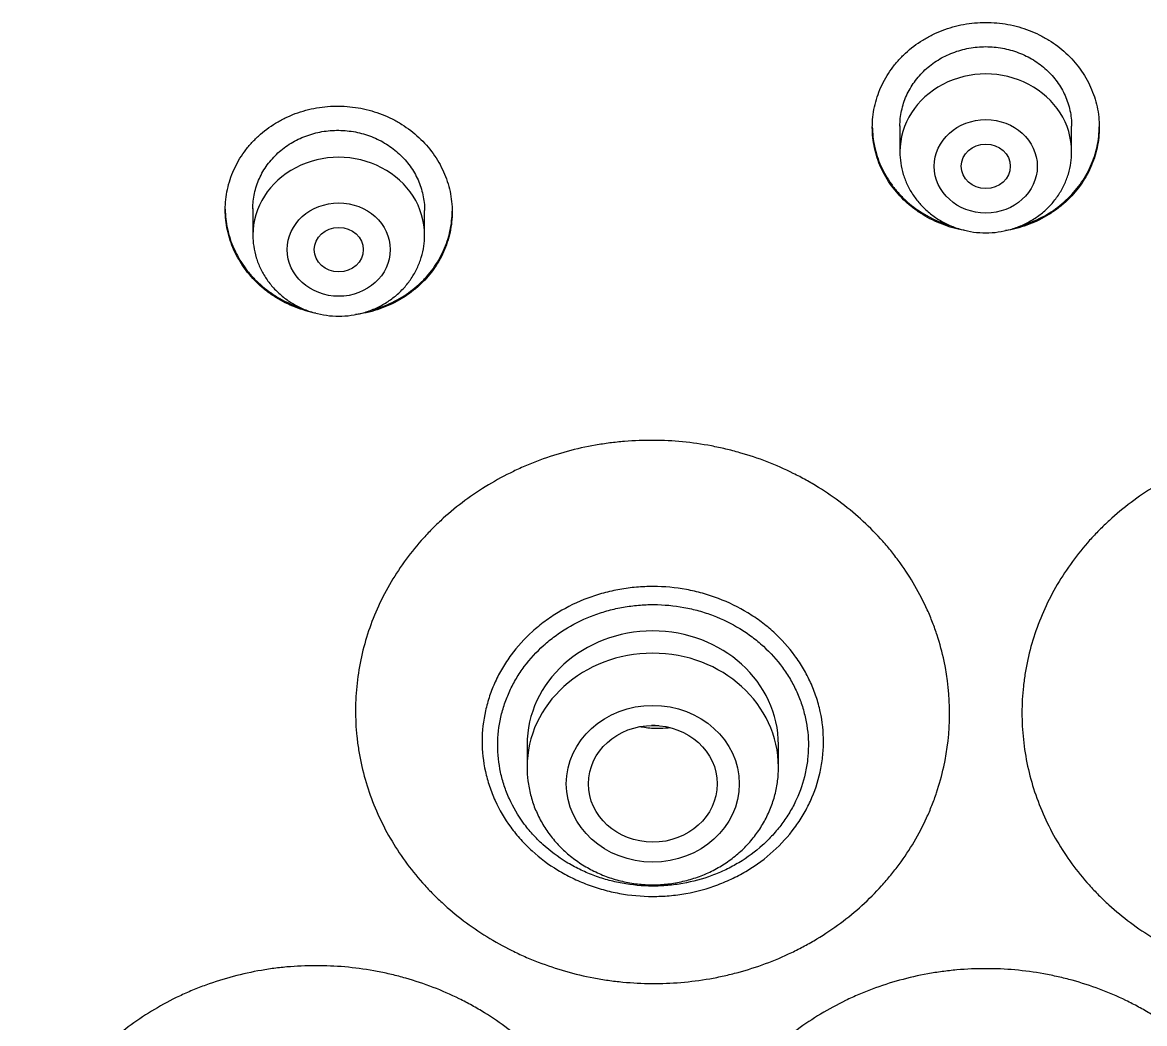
# Model space of a CAD drawing. Header units: millimetres. Extents: x 863 to 5283, y 810 to 2397.
# Drawn here: x 1634.474 to 1636.304, y 1444.011 to 1445.644 of the extents above; entities that cross this region are included whole.
import ezdxf

# ---------------------------------------------------------------- set-up
doc = ezdxf.new("R2010")
doc.units = ezdxf.units.MM
doc.layers.add('Wbudowane', color=175, linetype='Continuous')

# ---------------------------------------------------------------- blocks, each defined once
blk = doc.blocks.new('Z$W@#21058')
for p, q in [((19.72, 139.6114), (19.72, 139.5691)), ((20, 139.5691), (20, 139.611)), ((18.665, 139.4765), (18.665, 139.4332)), ((18.945, 139.4332), (18.945, 139.4735)), ((19.112, 138.602), (19.112, 138.5657)), ((19.522, 138.5657), (19.522, 138.602))]:
    blk.add_line(p, q)
for centre, major_axis, start_param, end_param in [((19.86, 139.5691), (0.14, 0), 0, 3.141593), ((18.805, 139.4332), (0.14, 0), 0, 3.141593), ((19.317, 138.602), (-0.205, 0), 3.141593, 6.283185), ((19.317, 138.5657), (-0.205, 0), 3.141593, 6.283185)]:
    blk.add_ellipse(centre, major_axis=major_axis, ratio=0.906308, start_param=start_param, end_param=end_param)
for centre, major_axis, ratio in [((19.86, 139.5454), (0.084, 0), 0.906308), ((19.86, 139.5454), (-0.04, 0), 0.906417), ((18.805, 139.4096), (0.084, 0), 0.906308), ((18.805, 139.4095), (0.04, 0), 0.90637), ((19.317, 138.5386), (-0.141, 0), 0.906308), ((19.3171, 138.5385), (0.105, -0.0002), 0.90652)]:
    blk.add_ellipse(centre, major_axis=major_axis, ratio=ratio)
for points, knots in [([(19.675, 139.6089), (19.675, 139.6202), (19.6762, 139.6313), (19.6797, 139.6477), (19.6812, 139.6531), (19.6847, 139.6639), (19.6868, 139.6692), (19.6937, 139.6848), (19.6994, 139.6946), (19.7095, 139.7085), (19.7131, 139.7131), (19.7208, 139.7218), (19.7249, 139.7259), (19.7377, 139.7378), (19.747, 139.7449), (19.7622, 139.7543), (19.7674, 139.7572), (19.7781, 139.7625), (19.789, 139.7672), (19.8004, 139.771), (19.812, 139.7743), (19.8179, 139.7756), (19.8358, 139.7789), (19.8478, 139.78), (19.8659, 139.78), (19.872, 139.7798), (19.8841, 139.7787), (19.8902, 139.7778), (19.908, 139.7746), (19.9195, 139.7713), (19.9363, 139.7649), (19.9419, 139.7625), (19.9526, 139.7572), (19.9578, 139.7543), (19.9728, 139.745), (19.9821, 139.7379), (19.9994, 139.722), (20.0071, 139.7133), (20.0171, 139.6994), (20.0202, 139.6946), (20.026, 139.6847), (20.0286, 139.6796), (20.0356, 139.664), (20.0391, 139.6534), (20.0426, 139.637), (20.0435, 139.6314), (20.0447, 139.6202), (20.045, 139.6146), (20.045, 139.5978), (20.0438, 139.5867), (20.0403, 139.5702), (20.0388, 139.5647), (20.0353, 139.554), (20.0312, 139.5435), (20.0261, 139.5334), (20.0204, 139.5235), (20.0173, 139.5187), (20.0071, 139.5046), (19.9995, 139.496), (19.9867, 139.4842), (19.9822, 139.4804), (19.9728, 139.4732), (19.9679, 139.4699), (19.9528, 139.4605), (19.9422, 139.4553), (19.9254, 139.4488), (19.9197, 139.4469), (19.908, 139.4436), (19.9022, 139.4423), (19.8949, 139.4409), (19.8935, 139.4407), (19.8922, 139.4405)], [0, 0, 0, 0, 0.043262, 0.043262, 0.064893, 0.064893, 0.086524, 0.086524, 0.129787, 0.129787, 0.151418, 0.151418, 0.173049, 0.173049, 0.216311, 0.216311, 0.237942, 0.237942, 0.259573, 0.281205, 0.281205, 0.302836, 0.302836, 0.346098, 0.346098, 0.367729, 0.367729, 0.38936, 0.38936, 0.432622, 0.432622, 0.454253, 0.454253, 0.475885, 0.475885, 0.519147, 0.519147, 0.562409, 0.562409, 0.58404, 0.58404, 0.605671, 0.605671, 0.648933, 0.648933, 0.670565, 0.670565, 0.692196, 0.692196, 0.735458, 0.735458, 0.757089, 0.757089, 0.77872, 0.800351, 0.800351, 0.821982, 0.821982, 0.865245, 0.865245, 0.886876, 0.886876, 0.908507, 0.908507, 0.951769, 0.951769, 0.9734, 0.9734, 0.995031, 0.995031, 1, 1, 1, 1]), ([(19.72, 139.611), (19.72, 139.6195), (19.7209, 139.6278), (19.7236, 139.6403), (19.7247, 139.6445), (19.7273, 139.6526), (19.7304, 139.6606), (19.7343, 139.6682), (19.7386, 139.6757), (19.741, 139.6793), (19.7486, 139.69), (19.7544, 139.6965), (19.7641, 139.7055), (19.7675, 139.7083), (19.7746, 139.7137), (19.7783, 139.7163), (19.7897, 139.7234), (19.7978, 139.7273), (19.8105, 139.7322), (19.8148, 139.7337), (19.8237, 139.7362), (19.8281, 139.7372), (19.8415, 139.7397), (19.8506, 139.7405), (19.8645, 139.7405), (19.8691, 139.7403), (19.8782, 139.7395), (19.8872, 139.7383), (19.8961, 139.7362), (19.9049, 139.7338), (19.9093, 139.7323), (19.922, 139.7274), (19.93, 139.7235), (19.9453, 139.7141), (19.9525, 139.7086), (19.9654, 139.6967), (19.9712, 139.6901), (19.9789, 139.6796), (19.9813, 139.6759), (19.9856, 139.6684), (19.9895, 139.6608), (19.9926, 139.6528), (19.9953, 139.6447), (19.9964, 139.6406), (19.9991, 139.628), (20, 139.6196), (20, 139.611)], [0, 0, 0, 0, 0.0624, 0.0624, 0.093653, 0.093653, 0.124907, 0.15616, 0.15616, 0.187413, 0.187413, 0.24992, 0.24992, 0.281173, 0.281173, 0.312427, 0.312427, 0.374933, 0.374933, 0.406187, 0.406187, 0.43744, 0.43744, 0.499947, 0.499947, 0.5312, 0.5312, 0.562453, 0.593707, 0.593707, 0.62496, 0.62496, 0.687467, 0.687467, 0.749973, 0.749973, 0.81248, 0.81248, 0.843733, 0.843733, 0.874987, 0.90624, 0.90624, 0.937493, 0.937493, 1, 1, 1, 1]), ([(18.62, 139.4745), (18.62, 139.4858), (18.6212, 139.4969), (18.6247, 139.5132), (18.6262, 139.5186), (18.6297, 139.5293), (18.6318, 139.5347), (18.6387, 139.5501), (18.6444, 139.5599), (18.6545, 139.5737), (18.6581, 139.5782), (18.6659, 139.5868), (18.6699, 139.5909), (18.6827, 139.6026), (18.6921, 139.6096), (18.7072, 139.6188), (18.7125, 139.6217), (18.7232, 139.6269), (18.7341, 139.6315), (18.7455, 139.6352), (18.7571, 139.6383), (18.763, 139.6396), (18.7809, 139.6428), (18.7929, 139.6437), (18.811, 139.6436), (18.8171, 139.6432), (18.8292, 139.642), (18.8352, 139.6411), (18.853, 139.6377), (18.8646, 139.6343), (18.8814, 139.6278), (18.8869, 139.6253), (18.8976, 139.6199), (18.9028, 139.617), (18.9178, 139.6075), (18.9272, 139.6004), (18.9444, 139.5843), (18.9521, 139.5756), (18.9621, 139.5616), (18.9652, 139.5568), (18.971, 139.5469), (18.9736, 139.5417), (18.9806, 139.5262), (18.9841, 139.5155), (18.9876, 139.499), (18.9885, 139.4935), (18.9897, 139.4823), (18.99, 139.4767), (18.99, 139.46), (18.9888, 139.4489), (18.9853, 139.4324), (18.9838, 139.4269), (18.9803, 139.4163), (18.9762, 139.4058), (18.9711, 139.3958), (18.9654, 139.386), (18.9623, 139.3812), (18.9521, 139.3672), (18.9445, 139.3587), (18.9317, 139.347), (18.9272, 139.3433), (18.9178, 139.3362), (18.9129, 139.3329), (18.8978, 139.3237), (18.8871, 139.3186), (18.8704, 139.3123), (18.8646, 139.3104), (18.8529, 139.3073), (18.8471, 139.306), (18.8382, 139.3044), (18.8353, 139.304), (18.8323, 139.3036)], [0, 0, 0, 0, 0.043013, 0.043013, 0.064519, 0.064519, 0.086026, 0.086026, 0.129039, 0.129039, 0.150545, 0.150545, 0.172052, 0.172052, 0.215065, 0.215065, 0.236571, 0.236571, 0.258078, 0.279584, 0.279584, 0.301091, 0.301091, 0.344104, 0.344104, 0.36561, 0.36561, 0.387117, 0.387117, 0.43013, 0.43013, 0.451636, 0.451636, 0.473143, 0.473143, 0.516156, 0.516156, 0.559169, 0.559169, 0.580675, 0.580675, 0.602182, 0.602182, 0.645195, 0.645195, 0.666701, 0.666701, 0.688208, 0.688208, 0.731221, 0.731221, 0.752727, 0.752727, 0.774233, 0.79574, 0.79574, 0.817246, 0.817246, 0.860259, 0.860259, 0.881766, 0.881766, 0.903272, 0.903272, 0.946285, 0.946285, 0.967792, 0.967792, 0.989298, 0.989298, 1, 1, 1, 1]), ([(18.665, 139.4762), (18.665, 139.4846), (18.6659, 139.493), (18.6686, 139.5054), (18.6697, 139.5096), (18.6723, 139.5176), (18.6754, 139.5256), (18.6793, 139.5331), (18.6836, 139.5406), (18.686, 139.5442), (18.6937, 139.5548), (18.6995, 139.5612), (18.7091, 139.5701), (18.7125, 139.5729), (18.7197, 139.5782), (18.7234, 139.5808), (18.7348, 139.5877), (18.7428, 139.5916), (18.7555, 139.5963), (18.7599, 139.5978), (18.7687, 139.6001), (18.7732, 139.6011), (18.7866, 139.6035), (18.7957, 139.6042), (18.8095, 139.6041), (18.8141, 139.6038), (18.8233, 139.6029), (18.8323, 139.6016), (18.8411, 139.5995), (18.8499, 139.597), (18.8543, 139.5955), (18.867, 139.5905), (18.8751, 139.5864), (18.8865, 139.5793), (18.8902, 139.5767), (18.8973, 139.5713), (18.9007, 139.5684), (18.9104, 139.5594), (18.9162, 139.5528), (18.9239, 139.5422), (18.9263, 139.5385), (18.9306, 139.531), (18.9345, 139.5233), (18.9376, 139.5153), (18.9402, 139.5072), (18.9414, 139.5031), (18.9441, 139.4905), (18.945, 139.4821), (18.945, 139.4735)], [0, 0, 0, 0, 0.062398, 0.062398, 0.093652, 0.093652, 0.124905, 0.156158, 0.156158, 0.187412, 0.187412, 0.249919, 0.249919, 0.281172, 0.281172, 0.312425, 0.312425, 0.374932, 0.374932, 0.406186, 0.406186, 0.437439, 0.437439, 0.499946, 0.499946, 0.531199, 0.531199, 0.562453, 0.593706, 0.593706, 0.624959, 0.624959, 0.687466, 0.687466, 0.718719, 0.718719, 0.749973, 0.749973, 0.81248, 0.81248, 0.843733, 0.843733, 0.874986, 0.90624, 0.90624, 0.937493, 0.937493, 1, 1, 1, 1]), ([(19.675, 139.61), (19.6751, 139.5991), (19.6763, 139.5883), (19.6797, 139.5723), (19.6812, 139.5669), (19.6847, 139.5561), (19.6868, 139.5508), (19.6937, 139.5352), (19.6994, 139.5254), (19.7095, 139.5115), (19.7131, 139.5069), (19.7208, 139.4982), (19.7249, 139.4941), (19.7377, 139.4822), (19.747, 139.4752), (19.7622, 139.4658), (19.7674, 139.4629), (19.7781, 139.4576), (19.7881, 139.4532), (19.7985, 139.4497), (19.8032, 139.4483)], [0, 0, 0, 0, 0.151654, 0.151654, 0.229989, 0.229989, 0.308324, 0.308324, 0.464994, 0.464994, 0.543329, 0.543329, 0.621664, 0.621664, 0.778334, 0.778334, 0.856669, 0.856669, 0.935004, 1, 1, 1, 1]), ([(19.8279, 139.4404), (19.8266, 139.4407), (19.8194, 139.4419), (19.8123, 139.4435), (19.8007, 139.4468), (19.7949, 139.4487), (19.7781, 139.4551), (19.7674, 139.4604), (19.7524, 139.4697), (19.7475, 139.473), (19.738, 139.4802), (19.7335, 139.4839), (19.7207, 139.4958), (19.7131, 139.5044), (19.7029, 139.5184), (19.6998, 139.5232), (19.694, 139.5331), (19.6889, 139.5432), (19.6848, 139.5537), (19.6813, 139.5644), (19.6798, 139.5698), (19.6762, 139.5864), (19.675, 139.5976), (19.675, 139.6089)], [0, 0, 0, 0, 0.015144, 0.085491, 0.085491, 0.155838, 0.155838, 0.296531, 0.296531, 0.366878, 0.366878, 0.437225, 0.437225, 0.577919, 0.577919, 0.648266, 0.648266, 0.718613, 0.788959, 0.788959, 0.859306, 0.859306, 1, 1, 1, 1]), ([(19.9168, 139.4483), (19.9215, 139.4497), (19.9261, 139.4513), (19.9363, 139.4551), (19.9419, 139.4576), (19.9526, 139.4629), (19.9578, 139.4657), (19.9728, 139.475), (19.9821, 139.4821), (19.9994, 139.4981), (20.0071, 139.5067), (20.0171, 139.5206), (20.0202, 139.5254), (20.026, 139.5353), (20.0286, 139.5404), (20.0356, 139.556), (20.0391, 139.5666), (20.0426, 139.5831), (20.0435, 139.5886), (20.0447, 139.5995), (20.045, 139.6048), (20.045, 139.61)], [0, 0, 0, 0, 0.064014, 0.064014, 0.142414, 0.142414, 0.220814, 0.220814, 0.377615, 0.377615, 0.534416, 0.534416, 0.612816, 0.612816, 0.691217, 0.691217, 0.848017, 0.848017, 0.926418, 0.926418, 1, 1, 1, 1]), ([(19.72, 139.5691), (19.72, 139.5623), (19.7209, 139.5509), (19.7251, 139.532), (19.732, 139.5145), (19.7415, 139.4977), (19.7535, 139.4826), (19.7677, 139.4691), (19.7837, 139.4577), (19.8014, 139.4485), (19.8203, 139.4419), (19.84, 139.4378), (19.8601, 139.4365), (19.8803, 139.4379), (19.9, 139.442), (19.9189, 139.4487), (19.9365, 139.4579), (19.9526, 139.4693), (19.9668, 139.4829), (19.9787, 139.4981), (19.9882, 139.5149), (19.9951, 139.5324), (19.9991, 139.5512), (20, 139.5625), (20, 139.5691)], [0, 0, 0, 0, 0.043723, 0.08855, 0.133515, 0.178674, 0.224062, 0.269684, 0.315523, 0.361546, 0.407709, 0.453968, 0.500279, 0.546601, 0.592892, 0.639107, 0.685199, 0.73112, 0.776832, 0.822308, 0.867548, 0.912577, 0.957444, 1, 1, 1, 1]), ([(18.62, 139.4756), (18.6201, 139.4647), (18.6213, 139.454), (18.6247, 139.4379), (18.6262, 139.4325), (18.6297, 139.4217), (18.6318, 139.4164), (18.6387, 139.4008), (18.6444, 139.3909), (18.6545, 139.3769), (18.6581, 139.3724), (18.6658, 139.3636), (18.6699, 139.3594), (18.6827, 139.3475), (18.692, 139.3403), (18.7071, 139.3308), (18.7124, 139.3278), (18.7231, 139.3225), (18.7317, 139.3186), (18.7406, 139.3154), (18.744, 139.3143)], [0, 0, 0, 0, 0.154669, 0.154669, 0.234529, 0.234529, 0.314389, 0.314389, 0.474109, 0.474109, 0.553969, 0.553969, 0.633829, 0.633829, 0.793549, 0.793549, 0.873409, 0.873409, 0.95327, 1, 1, 1, 1]), ([(18.7675, 139.3059), (18.7621, 139.307), (18.7567, 139.3083), (18.7456, 139.3115), (18.7399, 139.3135), (18.723, 139.32), (18.7124, 139.3254), (18.6973, 139.3348), (18.6924, 139.3382), (18.683, 139.3454), (18.6785, 139.3492), (18.6657, 139.3612), (18.658, 139.3698), (18.6479, 139.3839), (18.6448, 139.3888), (18.639, 139.3987), (18.6339, 139.4088), (18.6298, 139.4193), (18.6263, 139.43), (18.6248, 139.4355), (18.6212, 139.4521), (18.62, 139.4633), (18.62, 139.4745)], [0, 0, 0, 0, 0.065763, 0.065763, 0.137627, 0.137627, 0.281356, 0.281356, 0.35322, 0.35322, 0.425085, 0.425085, 0.568813, 0.568813, 0.640678, 0.640678, 0.712542, 0.784407, 0.784407, 0.856271, 0.856271, 1, 1, 1, 1]), ([(18.8571, 139.3106), (18.8634, 139.3122), (18.8696, 139.3142), (18.8812, 139.3185), (18.8868, 139.3209), (18.8975, 139.326), (18.9027, 139.3289), (18.9177, 139.338), (18.9271, 139.345), (18.9401, 139.3568), (18.9441, 139.3609), (18.9518, 139.3695), (18.959, 139.3783), (18.9652, 139.3879), (18.971, 139.3977), (18.9736, 139.4028), (18.9805, 139.4182), (18.984, 139.4288), (18.9876, 139.4452), (18.9885, 139.4508), (18.9897, 139.4616), (18.99, 139.4669), (18.99, 139.4722)], [0, 0, 0, 0, 0.083276, 0.083276, 0.160044, 0.160044, 0.236813, 0.236813, 0.390349, 0.390349, 0.467117, 0.467117, 0.543885, 0.620653, 0.620653, 0.697422, 0.697422, 0.850958, 0.850958, 0.927726, 0.927726, 1, 1, 1, 1]), ([(18.665, 139.4332), (18.665, 139.4265), (18.6659, 139.4151), (18.6701, 139.3961), (18.677, 139.3787), (18.6865, 139.3619), (18.6985, 139.3467), (18.7127, 139.3332), (18.7287, 139.3218), (18.7464, 139.3127), (18.7653, 139.306), (18.785, 139.302), (18.8051, 139.3006), (18.8253, 139.302), (18.845, 139.3061), (18.8639, 139.3128), (18.8815, 139.322), (18.8976, 139.3335), (18.9118, 139.347), (18.9237, 139.3622), (18.9332, 139.3791), (18.9401, 139.3966), (18.9441, 139.4154), (18.945, 139.4267), (18.945, 139.4332)], [0, 0, 0, 0, 0.043723, 0.08855, 0.133515, 0.178674, 0.224062, 0.269684, 0.315523, 0.361546, 0.407709, 0.453968, 0.500279, 0.546601, 0.592892, 0.639107, 0.685199, 0.73112, 0.776832, 0.822308, 0.867548, 0.912577, 0.957444, 1, 1, 1, 1]), ([(19.801, 138.6523), (19.8009, 138.623), (19.7977, 138.5943), (19.7883, 138.5519), (19.7844, 138.5379), (19.7775, 138.5171), (19.7749, 138.5102), (19.7695, 138.4964), (19.7666, 138.4897), (19.7513, 138.4563), (19.7363, 138.4309), (19.7143, 138.401), (19.7097, 138.3951), (19.7002, 138.3835), (19.6952, 138.3778), (19.68, 138.361), (19.6693, 138.3503), (19.6357, 138.3199), (19.6113, 138.3017), (19.5781, 138.2817), (19.5713, 138.2779), (19.5576, 138.2705), (19.5507, 138.2669), (19.5297, 138.2568), (19.5011, 138.2447), (19.4714, 138.2352), (19.4486, 138.229), (19.4409, 138.2271), (19.4255, 138.2237), (19.4177, 138.2221), (19.3786, 138.2153), (19.3471, 138.2127), (19.2998, 138.213), (19.2839, 138.2138), (19.2601, 138.2161), (19.2522, 138.217), (19.2364, 138.2193), (19.2286, 138.2206), (19.1898, 138.2279), (19.1597, 138.2365), (19.1231, 138.2506), (19.1158, 138.2535), (19.1014, 138.2599), (19.0942, 138.2632), (19.0732, 138.2736), (19.0597, 138.2812), (19.0204, 138.3055), (18.9959, 138.324), (18.9678, 138.35), (18.9623, 138.3553), (18.9516, 138.3661), (18.9465, 138.3717), (18.9315, 138.3885), (18.9127, 138.4119), (18.8965, 138.4368), (18.8816, 138.4625), (18.8748, 138.4758), (18.8566, 138.5162), (18.8476, 138.5438), (18.8399, 138.5794), (18.8386, 138.5865), (18.8363, 138.6009), (18.8353, 138.6082), (18.833, 138.63), (18.8316, 138.6591), (18.8332, 138.6882), (18.8365, 138.7173), (18.8389, 138.7317), (18.8483, 138.7741), (18.8576, 138.8017), (18.876, 138.8418), (18.8829, 138.855), (18.898, 138.8805), (18.9143, 138.9052), (18.9332, 138.9282), (18.9483, 138.9449), (18.9535, 138.9503), (18.9642, 138.961), (18.9698, 138.9663), (18.9981, 138.9919), (19.0226, 139.01), (19.0621, 139.0338), (19.0757, 139.0411), (19.0967, 139.0513), (19.1039, 139.0545), (19.1183, 139.0606), (19.1256, 139.0635), (19.1623, 139.0771), (19.1925, 139.0853), (19.2314, 139.092), (19.2392, 139.0932), (19.2549, 139.0953), (19.2629, 139.0961), (19.2867, 139.0981), (19.3025, 139.0987), (19.3499, 139.0983), (19.3813, 139.0953), (19.4204, 139.0879), (19.4282, 139.0862), (19.4436, 139.0826), (19.4513, 139.0806), (19.474, 139.0741), (19.5037, 139.0642), (19.5322, 139.0516), (19.5532, 139.0412), (19.5601, 139.0376), (19.5737, 139.03), (19.5805, 139.026), (19.6135, 139.0056), (19.6379, 138.9871), (19.6713, 138.9562), (19.6819, 138.9454), (19.6971, 138.9283), (19.702, 138.9225), (19.7114, 138.9108), (19.7159, 138.9048), (19.7378, 138.8746), (19.7526, 138.849), (19.7677, 138.8154), (19.7706, 138.8086), (19.7759, 138.7948), (19.7784, 138.7878), (19.7852, 138.7669), (19.789, 138.7529), (19.7981, 138.7103), (19.8011, 138.6815), (19.801, 138.6523)], [0, 0, 0, 0, 0.03125, 0.03125, 0.046875, 0.046875, 0.054688, 0.054688, 0.0625, 0.0625, 0.09375, 0.09375, 0.101562, 0.101562, 0.109375, 0.109375, 0.125, 0.125, 0.15625, 0.15625, 0.164062, 0.164062, 0.171875, 0.171875, 0.1875, 0.203125, 0.203125, 0.210937, 0.210937, 0.21875, 0.21875, 0.25, 0.25, 0.265625, 0.265625, 0.273437, 0.273437, 0.28125, 0.28125, 0.3125, 0.3125, 0.320312, 0.320312, 0.328125, 0.328125, 0.34375, 0.34375, 0.375, 0.375, 0.382812, 0.382812, 0.390625, 0.390625, 0.40625, 0.421875, 0.421875, 0.4375, 0.4375, 0.46875, 0.46875, 0.476562, 0.476562, 0.484375, 0.484375, 0.5, 0.515625, 0.515625, 0.53125, 0.53125, 0.5625, 0.5625, 0.578125, 0.578125, 0.59375, 0.609375, 0.609375, 0.617187, 0.617187, 0.625, 0.625, 0.65625, 0.65625, 0.671875, 0.671875, 0.679687, 0.679687, 0.6875, 0.6875, 0.71875, 0.71875, 0.726562, 0.726562, 0.734375, 0.734375, 0.75, 0.75, 0.78125, 0.78125, 0.789062, 0.789062, 0.796875, 0.796875, 0.8125, 0.828125, 0.828125, 0.835937, 0.835937, 0.84375, 0.84375, 0.875, 0.875, 0.890625, 0.890625, 0.898437, 0.898437, 0.90625, 0.90625, 0.9375, 0.9375, 0.945312, 0.945312, 0.953125, 0.953125, 0.96875, 0.96875, 1, 1, 1, 1]), ([(20.8876, 138.6572), (20.8876, 138.6279), (20.8844, 138.5991), (20.8751, 138.5567), (20.8713, 138.5426), (20.8643, 138.5217), (20.8618, 138.5148), (20.8564, 138.501), (20.8535, 138.4942), (20.8383, 138.4606), (20.8234, 138.4351), (20.8013, 138.405), (20.7968, 138.399), (20.7873, 138.3873), (20.7824, 138.3815), (20.7671, 138.3646), (20.7564, 138.3538), (20.7229, 138.323), (20.6985, 138.3046), (20.6653, 138.2843), (20.6586, 138.2804), (20.6449, 138.2728), (20.6379, 138.2692), (20.617, 138.2589), (20.5884, 138.2465), (20.5586, 138.2367), (20.5359, 138.2303), (20.5282, 138.2283), (20.5128, 138.2247), (20.5049, 138.2231), (20.4659, 138.2159), (20.4344, 138.213), (20.3871, 138.2128), (20.3712, 138.2135), (20.3474, 138.2155), (20.3395, 138.2164), (20.3237, 138.2185), (20.3159, 138.2197), (20.2771, 138.2267), (20.2469, 138.2349), (20.2103, 138.2487), (20.203, 138.2516), (20.1886, 138.2578), (20.1815, 138.2611), (20.1605, 138.2713), (20.1469, 138.2787), (20.1076, 138.3026), (20.0831, 138.3208), (20.0549, 138.3465), (20.0494, 138.3518), (20.0387, 138.3625), (20.0336, 138.368), (20.0185, 138.3847), (19.9998, 138.4078), (19.9835, 138.4326), (19.9686, 138.4581), (19.9617, 138.4714), (19.9435, 138.5115), (19.9344, 138.5391), (19.9252, 138.5816), (19.9228, 138.596), (19.9197, 138.6251), (19.9182, 138.6542), (19.9198, 138.6833), (19.9222, 138.7051), (19.9232, 138.7124), (19.9255, 138.7268), (19.9269, 138.7339), (19.9347, 138.7694), (19.9439, 138.797), (19.9622, 138.8374), (19.9691, 138.8507), (19.9842, 138.8763), (20.0005, 138.9012), (20.0193, 138.9244), (20.0344, 138.9412), (20.0396, 138.9467), (20.0503, 138.9575), (20.0558, 138.9628), (20.0841, 138.9887), (20.1086, 139.0071), (20.1481, 139.0313), (20.1616, 139.0387), (20.1827, 139.0491), (20.1899, 139.0524), (20.2043, 139.0587), (20.2116, 139.0616), (20.2483, 139.0756), (20.2785, 139.084), (20.3173, 139.0912), (20.3251, 139.0925), (20.3409, 139.0946), (20.3488, 139.0956), (20.3727, 139.0978), (20.3885, 139.0985), (20.4359, 139.0986), (20.4673, 139.0959), (20.5063, 139.0889), (20.5142, 139.0873), (20.5296, 139.0838), (20.5373, 139.0819), (20.56, 139.0757), (20.5897, 139.066), (20.6182, 139.0537), (20.6392, 139.0436), (20.6461, 139.04), (20.6597, 139.0326), (20.6665, 139.0287), (20.6996, 139.0085), (20.7239, 138.9903), (20.7574, 138.9597), (20.768, 138.949), (20.7832, 138.9322), (20.7881, 138.9264), (20.7976, 138.9147), (20.8021, 138.9088), (20.824, 138.8788), (20.8389, 138.8534), (20.854, 138.8199), (20.8569, 138.8132), (20.8622, 138.7994), (20.8647, 138.7925), (20.8716, 138.7716), (20.8754, 138.7576), (20.8846, 138.7152), (20.8877, 138.6864), (20.8876, 138.6572)], [0, 0, 0, 0, 0.03125, 0.03125, 0.046875, 0.046875, 0.054687, 0.054687, 0.0625, 0.0625, 0.09375, 0.09375, 0.101562, 0.101562, 0.109375, 0.109375, 0.125, 0.125, 0.15625, 0.15625, 0.164062, 0.164062, 0.171875, 0.171875, 0.1875, 0.203125, 0.203125, 0.210937, 0.210937, 0.21875, 0.21875, 0.25, 0.25, 0.265625, 0.265625, 0.273437, 0.273437, 0.28125, 0.28125, 0.3125, 0.3125, 0.320312, 0.320312, 0.328125, 0.328125, 0.34375, 0.34375, 0.375, 0.375, 0.382812, 0.382812, 0.390625, 0.390625, 0.40625, 0.421875, 0.421875, 0.4375, 0.4375, 0.46875, 0.46875, 0.484375, 0.484375, 0.5, 0.515625, 0.515625, 0.523437, 0.523437, 0.53125, 0.53125, 0.5625, 0.5625, 0.578125, 0.578125, 0.59375, 0.609375, 0.609375, 0.617187, 0.617187, 0.625, 0.625, 0.65625, 0.65625, 0.671875, 0.671875, 0.679687, 0.679687, 0.6875, 0.6875, 0.71875, 0.71875, 0.726562, 0.726562, 0.734375, 0.734375, 0.75, 0.75, 0.78125, 0.78125, 0.789062, 0.789062, 0.796875, 0.796875, 0.8125, 0.828125, 0.828125, 0.835937, 0.835937, 0.84375, 0.84375, 0.875, 0.875, 0.890625, 0.890625, 0.898437, 0.898437, 0.90625, 0.90625, 0.9375, 0.9375, 0.945312, 0.945312, 0.953125, 0.953125, 0.96875, 0.96875, 1, 1, 1, 1]), ([(19.0388, 138.6081), (19.0388, 138.6247), (19.0406, 138.6413), (19.0452, 138.6617), (19.0462, 138.6657), (19.0484, 138.6738), (19.0497, 138.6778), (19.0537, 138.6896), (19.0598, 138.7051), (19.0676, 138.72), (19.0741, 138.7309), (19.0763, 138.7345), (19.0811, 138.7416), (19.0835, 138.7452), (19.0963, 138.7624), (19.1078, 138.7751), (19.1271, 138.7925), (19.1339, 138.7981), (19.1481, 138.8086), (19.1554, 138.8135), (19.1782, 138.8272), (19.1942, 138.8349), (19.2195, 138.8444), (19.2282, 138.8472), (19.2456, 138.8519), (19.2633, 138.8559), (19.2812, 138.8583), (19.2993, 138.8598), (19.3084, 138.8602), (19.336, 138.8602), (19.3541, 138.8585), (19.3807, 138.8536), (19.3895, 138.8516), (19.4026, 138.8479), (19.407, 138.8466), (19.4156, 138.8438), (19.4199, 138.8423), (19.4409, 138.8343), (19.4569, 138.8265), (19.4758, 138.815), (19.4795, 138.8126), (19.4869, 138.8077), (19.4905, 138.8051), (19.5011, 138.7971), (19.5078, 138.7916), (19.5271, 138.774), (19.5386, 138.7613), (19.5512, 138.744), (19.5537, 138.7404), (19.5584, 138.7333), (19.5606, 138.7297), (19.567, 138.7187), (19.5748, 138.7038), (19.5809, 138.6883), (19.5848, 138.6764), (19.586, 138.6724), (19.5882, 138.6644), (19.5892, 138.6603), (19.5937, 138.6399), (19.5954, 138.6235), (19.5954, 138.5988), (19.5949, 138.5905), (19.5935, 138.5781), (19.593, 138.574), (19.5916, 138.5658), (19.5908, 138.5617), (19.5863, 138.5415), (19.5811, 138.5257), (19.5706, 138.5028), (19.5666, 138.4952), (19.558, 138.4806), (19.5533, 138.4736), (19.5381, 138.4531), (19.5266, 138.4403), (19.5006, 138.4168), (19.4865, 138.4064), (19.4639, 138.3927), (19.4561, 138.3885), (19.44, 138.3807), (19.4316, 138.3771), (19.4063, 138.3677), (19.389, 138.3629), (19.3667, 138.3589), (19.3622, 138.3582), (19.3531, 138.357), (19.3486, 138.3565), (19.3349, 138.3553), (19.3258, 138.3549), (19.2985, 138.355), (19.2805, 138.3566), (19.2581, 138.3607), (19.2536, 138.3616), (19.2447, 138.3637), (19.2403, 138.3648), (19.2272, 138.3684), (19.2101, 138.374), (19.1938, 138.3811), (19.1817, 138.3869), (19.1777, 138.389), (19.1699, 138.3933), (19.166, 138.3955), (19.147, 138.4071), (19.133, 138.4176), (19.1138, 138.4351), (19.1076, 138.4412), (19.0989, 138.4509), (19.0961, 138.4542), (19.0907, 138.4609), (19.088, 138.4642), (19.0754, 138.4814), (19.0669, 138.496), (19.0582, 138.5151), (19.0565, 138.519), (19.0535, 138.5268), (19.052, 138.5308), (19.0481, 138.5427), (19.0459, 138.5507), (19.0406, 138.5749), (19.0388, 138.5914), (19.0388, 138.6081)], [0, 0, 0, 0, 0.03125, 0.03125, 0.039063, 0.039063, 0.046875, 0.046875, 0.0625, 0.078125, 0.078125, 0.085938, 0.085938, 0.09375, 0.09375, 0.125, 0.125, 0.140625, 0.140625, 0.15625, 0.15625, 0.1875, 0.1875, 0.203125, 0.203125, 0.21875, 0.234375, 0.234375, 0.25, 0.25, 0.28125, 0.28125, 0.296875, 0.296875, 0.304688, 0.304688, 0.3125, 0.3125, 0.34375, 0.34375, 0.351563, 0.351563, 0.359375, 0.359375, 0.375, 0.375, 0.40625, 0.40625, 0.414063, 0.414063, 0.421875, 0.421875, 0.4375, 0.453125, 0.453125, 0.460938, 0.460938, 0.46875, 0.46875, 0.5, 0.5, 0.515625, 0.515625, 0.523438, 0.523438, 0.53125, 0.53125, 0.5625, 0.5625, 0.578125, 0.578125, 0.59375, 0.59375, 0.625, 0.625, 0.65625, 0.65625, 0.671875, 0.671875, 0.6875, 0.6875, 0.71875, 0.71875, 0.726562, 0.726562, 0.734375, 0.734375, 0.75, 0.75, 0.78125, 0.78125, 0.789062, 0.789062, 0.796875, 0.796875, 0.8125, 0.828125, 0.828125, 0.835938, 0.835938, 0.84375, 0.84375, 0.875, 0.875, 0.890625, 0.890625, 0.898438, 0.898438, 0.90625, 0.90625, 0.9375, 0.9375, 0.945313, 0.945313, 0.953125, 0.953125, 0.96875, 0.96875, 1, 1, 1, 1]), ([(19.0642, 138.602), (19.0642, 138.5869), (19.0658, 138.572), (19.0705, 138.5499), (19.0725, 138.5427), (19.0772, 138.5282), (19.0801, 138.5211), (19.0895, 138.5002), (19.0972, 138.487), (19.1087, 138.4713), (19.111, 138.4683), (19.116, 138.4622), (19.1185, 138.4592), (19.1264, 138.4504), (19.132, 138.4448), (19.1495, 138.4289), (19.1622, 138.4193), (19.1794, 138.4088), (19.183, 138.4068), (19.1901, 138.4028), (19.1937, 138.401), (19.2047, 138.3956), (19.2196, 138.3892), (19.2351, 138.3841), (19.247, 138.3808), (19.251, 138.3798), (19.2591, 138.3779), (19.2631, 138.3771), (19.2836, 138.3733), (19.3, 138.3718), (19.3248, 138.3717), (19.333, 138.3721), (19.3455, 138.3731), (19.3497, 138.3736), (19.3579, 138.3747), (19.362, 138.3753), (19.3823, 138.3789), (19.3981, 138.3832), (19.4211, 138.3917), (19.4287, 138.395), (19.4434, 138.402), (19.4505, 138.4058), (19.4712, 138.4182), (19.484, 138.4277), (19.5018, 138.4437), (19.5074, 138.4493), (19.5179, 138.4608), (19.5278, 138.4728), (19.5364, 138.4856), (19.5443, 138.4989), (19.5479, 138.5057), (19.5575, 138.5266), (19.5624, 138.5409), (19.5673, 138.5629), (19.5686, 138.5704), (19.5703, 138.5854), (19.5707, 138.5929), (19.5708, 138.6154), (19.5693, 138.6303), (19.5653, 138.6488), (19.5644, 138.6525), (19.5624, 138.6598), (19.5613, 138.6635), (19.5577, 138.6743), (19.5522, 138.6884), (19.5452, 138.702), (19.5394, 138.7119), (19.5374, 138.7152), (19.5331, 138.7217), (19.5309, 138.7249), (19.5194, 138.7406), (19.509, 138.7522), (19.4915, 138.7682), (19.4854, 138.7732), (19.4758, 138.7805), (19.4725, 138.7828), (19.4658, 138.7873), (19.4624, 138.7895), (19.4452, 138.8), (19.4307, 138.8071), (19.4116, 138.8144), (19.4078, 138.8157), (19.3999, 138.8183), (19.3959, 138.8195), (19.384, 138.8229), (19.376, 138.8247), (19.3517, 138.8292), (19.3353, 138.8307), (19.3144, 138.8308), (19.3102, 138.8307), (19.3019, 138.8304), (19.2978, 138.8301), (19.2854, 138.8291), (19.2691, 138.8269), (19.253, 138.8234), (19.2371, 138.8191), (19.2292, 138.8165), (19.2061, 138.808), (19.1916, 138.801), (19.1709, 138.7886), (19.1642, 138.7841), (19.1512, 138.7745), (19.145, 138.7695), (19.1274, 138.7537), (19.1169, 138.7422), (19.1029, 138.7234), (19.0986, 138.7169), (19.0907, 138.7037), (19.0836, 138.6902), (19.0779, 138.6761), (19.0731, 138.6618), (19.071, 138.6545), (19.066, 138.6322), (19.0643, 138.6172), (19.0642, 138.602)], [0, 0, 0, 0, 0.03125, 0.03125, 0.046875, 0.046875, 0.0625, 0.0625, 0.09375, 0.09375, 0.101563, 0.101563, 0.109375, 0.109375, 0.125, 0.125, 0.15625, 0.15625, 0.164063, 0.164063, 0.171875, 0.171875, 0.1875, 0.203125, 0.203125, 0.210938, 0.210938, 0.21875, 0.21875, 0.25, 0.25, 0.265625, 0.265625, 0.273438, 0.273438, 0.28125, 0.28125, 0.3125, 0.3125, 0.328125, 0.328125, 0.34375, 0.34375, 0.375, 0.375, 0.390625, 0.390625, 0.40625, 0.421875, 0.421875, 0.4375, 0.4375, 0.46875, 0.46875, 0.484375, 0.484375, 0.5, 0.5, 0.53125, 0.53125, 0.539063, 0.539063, 0.546875, 0.546875, 0.5625, 0.578125, 0.578125, 0.585938, 0.585938, 0.59375, 0.59375, 0.625, 0.625, 0.640625, 0.640625, 0.648438, 0.648438, 0.65625, 0.65625, 0.6875, 0.6875, 0.695313, 0.695313, 0.703125, 0.703125, 0.71875, 0.71875, 0.75, 0.75, 0.757813, 0.757813, 0.765625, 0.765625, 0.78125, 0.796875, 0.796875, 0.8125, 0.8125, 0.84375, 0.84375, 0.859375, 0.859375, 0.875, 0.875, 0.90625, 0.90625, 0.921875, 0.921875, 0.9375, 0.953125, 0.953125, 0.96875, 0.96875, 1, 1, 1, 1]), ([(19.3463, 138.6299), (19.3408, 138.6292), (19.3351, 138.6287), (19.3217, 138.6284), (19.3139, 138.6288), (19.3026, 138.6303), (19.299, 138.6309), (19.2954, 138.6316)], [0, 0, 0, 0, 0.329174, 0.329174, 0.786313, 0.786313, 1, 1, 1, 1]), ([(19.112, 138.5657), (19.112, 138.5575), (19.113, 138.5435), (19.1173, 138.5202), (19.1245, 138.4984), (19.1346, 138.477), (19.1474, 138.4571), (19.1626, 138.4387), (19.1801, 138.4222), (19.1997, 138.4078), (19.221, 138.3957), (19.2437, 138.386), (19.2675, 138.3791), (19.292, 138.3748), (19.317, 138.3734), (19.3419, 138.3748), (19.3664, 138.3791), (19.3902, 138.386), (19.413, 138.3956), (19.4343, 138.4078), (19.4539, 138.4222), (19.4714, 138.4387), (19.4867, 138.4572), (19.4994, 138.4771), (19.5095, 138.4985), (19.5168, 138.5203), (19.5211, 138.5437), (19.522, 138.5575), (19.522, 138.5657)], [0, 0, 0, 0, 0.036694, 0.07465, 0.112689, 0.150846, 0.189146, 0.227598, 0.266201, 0.304942, 0.3438, 0.382753, 0.421774, 0.460843, 0.499936, 0.539034, 0.578117, 0.617162, 0.656147, 0.695046, 0.733834, 0.772489, 0.810994, 0.849343, 0.887544, 0.925617, 0.963594, 1, 1, 1, 1]), ([(19.2575, 137.7982), (19.2575, 137.7692), (19.2543, 137.7407), (19.2451, 137.6987), (19.2413, 137.6848), (19.2344, 137.6642), (19.2319, 137.6574), (19.2265, 137.6438), (19.2236, 137.6371), (19.2085, 137.604), (19.1936, 137.5789), (19.1716, 137.5493), (19.1671, 137.5435), (19.1576, 137.532), (19.1527, 137.5263), (19.1375, 137.5096), (19.1269, 137.4991), (19.0934, 137.469), (19.069, 137.4511), (19.0359, 137.4313), (19.0292, 137.4275), (19.0155, 137.4202), (19.0086, 137.4167), (18.9876, 137.4068), (18.9591, 137.3948), (18.9293, 137.3854), (18.9066, 137.3794), (18.899, 137.3775), (18.8835, 137.3741), (18.8757, 137.3726), (18.8366, 137.3659), (18.8052, 137.3634), (18.7578, 137.3639), (18.742, 137.3647), (18.7182, 137.3671), (18.7103, 137.368), (18.6945, 137.3703), (18.6867, 137.3716), (18.6479, 137.379), (18.6177, 137.3876), (18.5811, 137.4017), (18.5738, 137.4047), (18.5594, 137.411), (18.5522, 137.4143), (18.5312, 137.4247), (18.5176, 137.4322), (18.4783, 137.4565), (18.4538, 137.4749), (18.4256, 137.5008), (18.4201, 137.5061), (18.4094, 137.5168), (18.4042, 137.5223), (18.3892, 137.5391), (18.3704, 137.5623), (18.3541, 137.587), (18.3391, 137.6126), (18.3323, 137.6258), (18.314, 137.6659), (18.3049, 137.6933), (18.2971, 137.7285), (18.2958, 137.7356), (18.2934, 137.7499), (18.2925, 137.7571), (18.2901, 137.7788), (18.2885, 137.8076), (18.2901, 137.8364), (18.2925, 137.8581), (18.2934, 137.8652), (18.2958, 137.8795), (18.2972, 137.8865), (18.3049, 137.9216), (18.314, 137.9489), (18.3323, 137.9886), (18.3391, 138.0017), (18.3541, 138.0269), (18.3704, 138.0513), (18.3892, 138.0741), (18.4042, 138.0906), (18.4094, 138.096), (18.4201, 138.1065), (18.4256, 138.1117), (18.4538, 138.1371), (18.4783, 138.155), (18.5176, 138.1784), (18.5312, 138.1857), (18.5522, 138.1957), (18.5594, 138.1988), (18.5738, 138.2049), (18.5811, 138.2077), (18.6177, 138.2211), (18.6479, 138.2291), (18.6867, 138.2357), (18.6945, 138.2369), (18.7103, 138.2389), (18.7182, 138.2397), (18.742, 138.2416), (18.7578, 138.2421), (18.8052, 138.2416), (18.8366, 138.2385), (18.8757, 138.2311), (18.8835, 138.2294), (18.899, 138.2257), (18.9066, 138.2237), (18.9293, 138.2172), (18.9591, 138.2073), (18.9876, 138.1948), (19.0086, 138.1844), (19.0155, 138.1808), (19.0292, 138.1732), (19.0359, 138.1693), (19.069, 138.1489), (19.0934, 138.1305), (19.1269, 138.0998), (19.1375, 138.089), (19.1527, 138.0721), (19.1576, 138.0663), (19.1671, 138.0546), (19.1716, 138.0487), (19.1936, 138.0187), (19.2085, 137.9933), (19.2236, 137.9599), (19.2265, 137.9532), (19.2319, 137.9395), (19.2344, 137.9326), (19.2413, 137.9118), (19.2451, 137.8979), (19.2543, 137.8557), (19.2575, 137.8272), (19.2575, 137.7982)], [0, 0, 0, 0, 0.03125, 0.03125, 0.046875, 0.046875, 0.054687, 0.054687, 0.0625, 0.0625, 0.09375, 0.09375, 0.101562, 0.101562, 0.109375, 0.109375, 0.125, 0.125, 0.15625, 0.15625, 0.164062, 0.164062, 0.171875, 0.171875, 0.1875, 0.203125, 0.203125, 0.210937, 0.210937, 0.21875, 0.21875, 0.25, 0.25, 0.265625, 0.265625, 0.273438, 0.273438, 0.28125, 0.28125, 0.3125, 0.3125, 0.320313, 0.320313, 0.328125, 0.328125, 0.34375, 0.34375, 0.375, 0.375, 0.382813, 0.382813, 0.390625, 0.390625, 0.40625, 0.421875, 0.421875, 0.4375, 0.4375, 0.46875, 0.46875, 0.476562, 0.476562, 0.484375, 0.484375, 0.5, 0.515625, 0.515625, 0.523437, 0.523437, 0.53125, 0.53125, 0.5625, 0.5625, 0.578125, 0.578125, 0.59375, 0.609375, 0.609375, 0.617187, 0.617187, 0.625, 0.625, 0.65625, 0.65625, 0.671875, 0.671875, 0.679687, 0.679687, 0.6875, 0.6875, 0.71875, 0.71875, 0.726562, 0.726562, 0.734375, 0.734375, 0.75, 0.75, 0.78125, 0.78125, 0.789062, 0.789062, 0.796875, 0.796875, 0.8125, 0.828125, 0.828125, 0.835937, 0.835937, 0.84375, 0.84375, 0.875, 0.875, 0.890625, 0.890625, 0.898437, 0.898437, 0.90625, 0.90625, 0.9375, 0.9375, 0.945312, 0.945312, 0.953125, 0.953125, 0.96875, 0.96875, 1, 1, 1, 1]), ([(20.3449, 137.7976), (20.3449, 137.7686), (20.3417, 137.74), (20.3325, 137.6979), (20.3287, 137.684), (20.3217, 137.6633), (20.3192, 137.6564), (20.3138, 137.6428), (20.311, 137.636), (20.2958, 137.6028), (20.2809, 137.5775), (20.2589, 137.5477), (20.2543, 137.5418), (20.2448, 137.5302), (20.2399, 137.5244), (20.2247, 137.5077), (20.214, 137.497), (20.1805, 137.4666), (20.156, 137.4484), (20.1229, 137.4283), (20.1161, 137.4244), (20.1024, 137.417), (20.0955, 137.4134), (20.0745, 137.4033), (20.0459, 137.391), (20.0162, 137.3813), (19.9934, 137.3751), (19.9858, 137.3732), (19.9703, 137.3696), (19.9625, 137.368), (19.9233, 137.361), (19.8919, 137.3582), (19.8444, 137.3582), (19.8286, 137.3589), (19.8048, 137.361), (19.7968, 137.3619), (19.781, 137.364), (19.7732, 137.3652), (19.7343, 137.3722), (19.7041, 137.3805), (19.6674, 137.3943), (19.6601, 137.3972), (19.6457, 137.4034), (19.6385, 137.4066), (19.6175, 137.4168), (19.6039, 137.4242), (19.5644, 137.4481), (19.54, 137.4662), (19.5117, 137.4919), (19.5061, 137.4971), (19.4955, 137.5078), (19.4903, 137.5132), (19.4752, 137.5299), (19.4564, 137.5529), (19.4401, 137.5775), (19.4251, 137.6029), (19.4182, 137.616), (19.3999, 137.656), (19.3907, 137.6834), (19.383, 137.7186), (19.3816, 137.7256), (19.3793, 137.7399), (19.3783, 137.7471), (19.3759, 137.7688), (19.3743, 137.7976), (19.3759, 137.8265), (19.3783, 137.8481), (19.3793, 137.8553), (19.3816, 137.8696), (19.383, 137.8767), (19.3907, 137.9119), (19.3999, 137.9393), (19.4182, 137.9792), (19.4251, 137.9924), (19.4401, 138.0178), (19.4564, 138.0424), (19.4752, 138.0654), (19.4903, 138.082), (19.4955, 138.0875), (19.5061, 138.0981), (19.5117, 138.1034), (19.54, 138.129), (19.5644, 138.1472), (19.6039, 138.171), (19.6175, 138.1784), (19.6385, 138.1886), (19.6457, 138.1919), (19.6601, 138.1981), (19.6674, 138.201), (19.7041, 138.2147), (19.7343, 138.223), (19.7732, 138.23), (19.781, 138.2313), (19.7968, 138.2334), (19.8048, 138.2343), (19.8286, 138.2364), (19.8444, 138.2371), (19.8919, 138.2371), (19.9233, 138.2343), (19.9625, 138.2272), (19.9703, 138.2256), (19.9858, 138.2221), (19.9934, 138.2202), (20.0162, 138.2139), (20.0459, 138.2042), (20.0745, 138.192), (20.0955, 138.1818), (20.1024, 138.1783), (20.1161, 138.1708), (20.1229, 138.1669), (20.156, 138.1468), (20.1805, 138.1287), (20.214, 138.0983), (20.2247, 138.0876), (20.2399, 138.0708), (20.2448, 138.0651), (20.2543, 138.0535), (20.2589, 138.0476), (20.2809, 138.0177), (20.2958, 137.9925), (20.311, 137.9592), (20.3138, 137.9525), (20.3192, 137.9388), (20.3217, 137.932), (20.3287, 137.9112), (20.3325, 137.8973), (20.3417, 137.8552), (20.3449, 137.8267), (20.3449, 137.7976)], [0, 0, 0, 0, 0.03125, 0.03125, 0.046875, 0.046875, 0.054687, 0.054687, 0.0625, 0.0625, 0.09375, 0.09375, 0.101562, 0.101562, 0.109375, 0.109375, 0.125, 0.125, 0.15625, 0.15625, 0.164062, 0.164062, 0.171875, 0.171875, 0.1875, 0.203125, 0.203125, 0.210938, 0.210938, 0.21875, 0.21875, 0.25, 0.25, 0.265625, 0.265625, 0.273438, 0.273438, 0.28125, 0.28125, 0.3125, 0.3125, 0.320313, 0.320313, 0.328125, 0.328125, 0.34375, 0.34375, 0.375, 0.375, 0.382813, 0.382813, 0.390625, 0.390625, 0.40625, 0.421875, 0.421875, 0.4375, 0.4375, 0.46875, 0.46875, 0.476562, 0.476562, 0.484375, 0.484375, 0.5, 0.515625, 0.515625, 0.523437, 0.523437, 0.53125, 0.53125, 0.5625, 0.5625, 0.578125, 0.578125, 0.59375, 0.609375, 0.609375, 0.617187, 0.617187, 0.625, 0.625, 0.65625, 0.65625, 0.671875, 0.671875, 0.679688, 0.679688, 0.6875, 0.6875, 0.71875, 0.71875, 0.726563, 0.726563, 0.734375, 0.734375, 0.75, 0.75, 0.78125, 0.78125, 0.789063, 0.789063, 0.796875, 0.796875, 0.8125, 0.828125, 0.828125, 0.835938, 0.835938, 0.84375, 0.84375, 0.875, 0.875, 0.890625, 0.890625, 0.898438, 0.898438, 0.90625, 0.90625, 0.9375, 0.9375, 0.945313, 0.945313, 0.953125, 0.953125, 0.96875, 0.96875, 1, 1, 1, 1])]:
    blk.add_open_spline(points, degree=3, knots=knots)
blk.add_open_spline([(19.3268, 138.6333), (19.3229, 138.6333), (19.319, 138.6334), (19.3152, 138.6337)], degree=3)

msp = doc.modelspace()

# ---------------------------------------------------------------- block references
at = {"layer": 'Wbudowane'}
msp.add_blockref('Z$W@#21058', (1616.1848, 1305.8637), dxfattribs=at)

doc.saveas('drawing.dxf')
